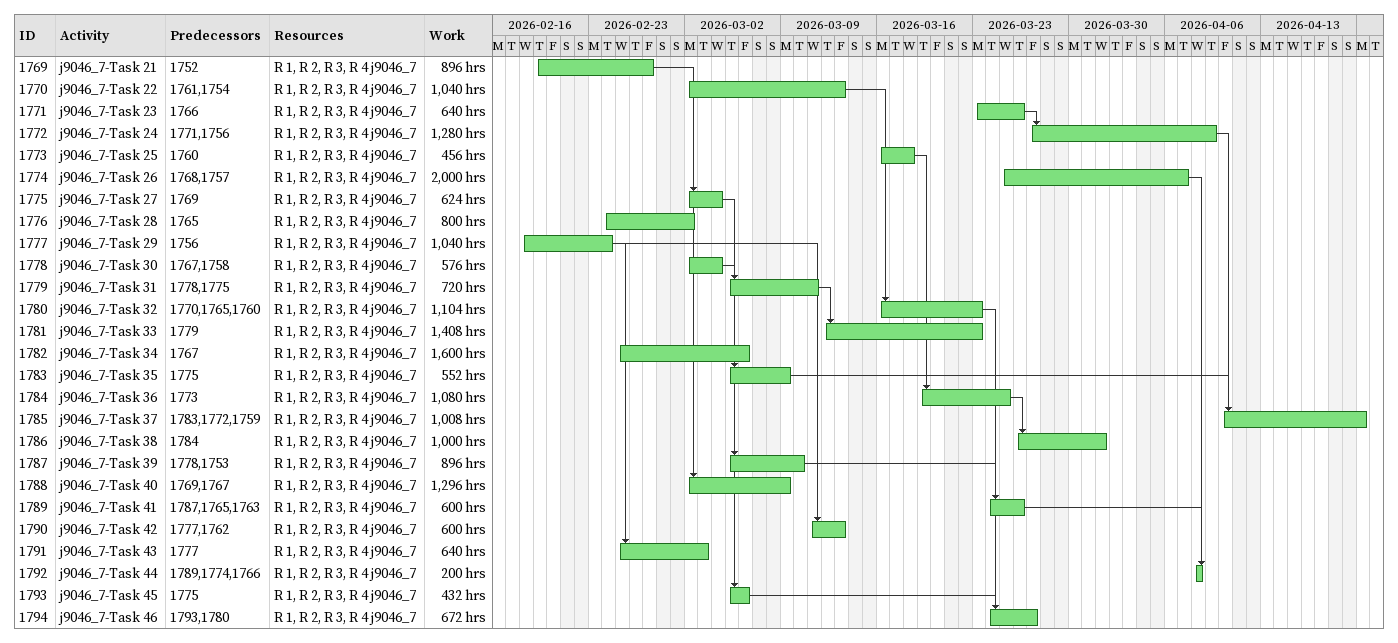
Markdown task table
| ID | Task | Start | Finish | Predecessors | Resources | Work (h) |
|---|---|---|---|---|---|---|
| 1769 | j9046_7-Task 21 | 2026-02-19 | 2026-02-27 | 1752 | R 1, R 2, R 3, R 4 j9046_7 | 896 |
| 1770 | j9046_7-Task 22 | 2026-03-02 | 2026-03-13 | 1761, 1754 | R 1, R 2, R 3, R 4 j9046_7 | 1040 |
| 1771 | j9046_7-Task 23 | 2026-03-23 | 2026-03-26 | 1766 | R 1, R 2, R 3, R 4 j9046_7 | 640 |
| 1772 | j9046_7-Task 24 | 2026-03-27 | 2026-04-09 | 1771, 1756 | R 1, R 2, R 3, R 4 j9046_7 | 1280 |
| 1773 | j9046_7-Task 25 | 2026-03-16 | 2026-03-18 | 1760 | R 1, R 2, R 3, R 4 j9046_7 | 456 |
| 1774 | j9046_7-Task 26 | 2026-03-25 | 2026-04-07 | 1768, 1757 | R 1, R 2, R 3, R 4 j9046_7 | 2000 |
| 1775 | j9046_7-Task 27 | 2026-03-02 | 2026-03-04 | 1769 | R 1, R 2, R 3, R 4 j9046_7 | 624 |
| 1776 | j9046_7-Task 28 | 2026-02-24 | 2026-03-02 | 1765 | R 1, R 2, R 3, R 4 j9046_7 | 800 |
| 1777 | j9046_7-Task 29 | 2026-02-18 | 2026-02-24 | 1756 | R 1, R 2, R 3, R 4 j9046_7 | 1040 |
| 1778 | j9046_7-Task 30 | 2026-03-02 | 2026-03-04 | 1767, 1758 | R 1, R 2, R 3, R 4 j9046_7 | 576 |
| 1779 | j9046_7-Task 31 | 2026-03-05 | 2026-03-11 | 1778, 1775 | R 1, R 2, R 3, R 4 j9046_7 | 720 |
| 1780 | j9046_7-Task 32 | 2026-03-16 | 2026-03-23 | 1770, 1765, 1760 | R 1, R 2, R 3, R 4 j9046_7 | 1104 |
| 1781 | j9046_7-Task 33 | 2026-03-12 | 2026-03-23 | 1779 | R 1, R 2, R 3, R 4 j9046_7 | 1408 |
| 1782 | j9046_7-Task 34 | 2026-02-25 | 2026-03-06 | 1767 | R 1, R 2, R 3, R 4 j9046_7 | 1600 |
| 1783 | j9046_7-Task 35 | 2026-03-05 | 2026-03-09 | 1775 | R 1, R 2, R 3, R 4 j9046_7 | 552 |
| 1784 | j9046_7-Task 36 | 2026-03-19 | 2026-03-25 | 1773 | R 1, R 2, R 3, R 4 j9046_7 | 1080 |
| 1785 | j9046_7-Task 37 | 2026-04-10 | 2026-04-20 | 1783, 1772, 1759 | R 1, R 2, R 3, R 4 j9046_7 | 1008 |
| 1786 | j9046_7-Task 38 | 2026-03-26 | 2026-04-01 | 1784 | R 1, R 2, R 3, R 4 j9046_7 | 1000 |
| 1787 | j9046_7-Task 39 | 2026-03-05 | 2026-03-10 | 1778, 1753 | R 1, R 2, R 3, R 4 j9046_7 | 896 |
| 1788 | j9046_7-Task 40 | 2026-03-02 | 2026-03-09 | 1769, 1767 | R 1, R 2, R 3, R 4 j9046_7 | 1296 |
| 1789 | j9046_7-Task 41 | 2026-03-24 | 2026-03-26 | 1787, 1765, 1763 | R 1, R 2, R 3, R 4 j9046_7 | 600 |
| 1790 | j9046_7-Task 42 | 2026-03-11 | 2026-03-13 | 1777, 1762 | R 1, R 2, R 3, R 4 j9046_7 | 600 |
| 1791 | j9046_7-Task 43 | 2026-02-25 | 2026-03-03 | 1777 | R 1, R 2, R 3, R 4 j9046_7 | 640 |
| 1792 | j9046_7-Task 44 | 2026-04-08 | 2026-04-08 | 1789, 1774, 1766 | R 1, R 2, R 3, R 4 j9046_7 | 200 |
| 1793 | j9046_7-Task 45 | 2026-03-05 | 2026-03-06 | 1775 | R 1, R 2, R 3, R 4 j9046_7 | 432 |
| 1794 | j9046_7-Task 46 | 2026-03-24 | 2026-03-27 | 1793, 1780 | R 1, R 2, R 3, R 4 j9046_7 | 672 |
